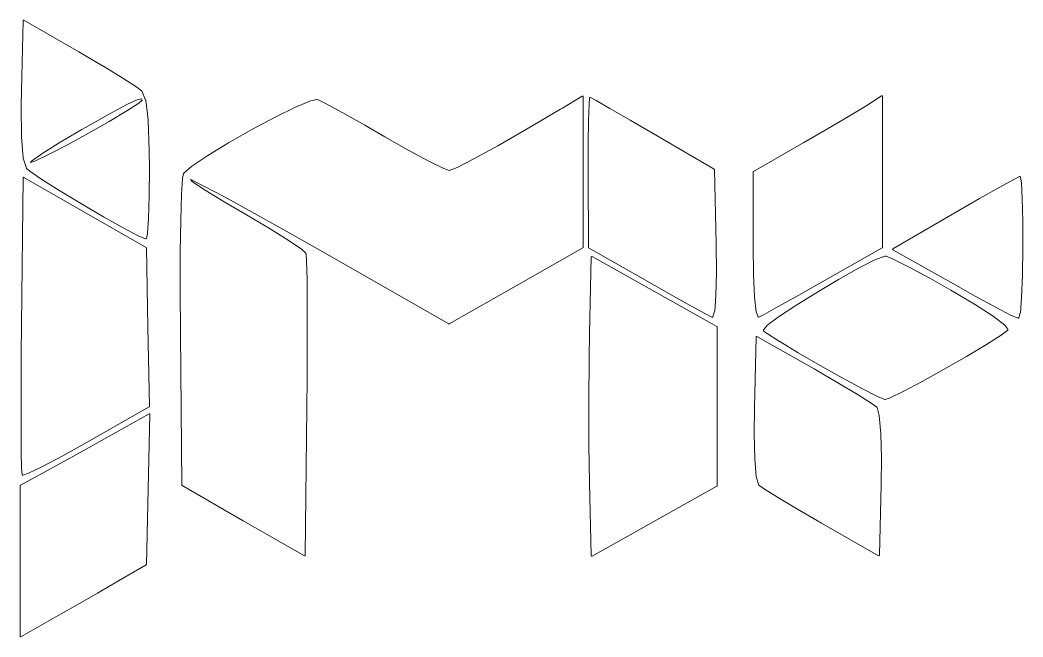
# Model space of a CAD drawing. Header units: millimetres. Extents: x -285 to 1112, y -5 to 442.
# Drawn here: x 289.47 to 328.68, y 99.4 to 123.51 of the extents above; entities that cross this region are included whole.
import ezdxf

# ---------------------------------------------------------------- set-up
doc = ezdxf.new("R2010")
doc.units = ezdxf.units.MM
doc.header["$MEASUREMENT"] = 0
doc.layers.add('Line engraving', color=1, linetype='Continuous', lineweight=0)

msp = doc.modelspace()

# ---------------------------------------------------------------- linework, layer by layer
at = {"layer": 'Line engraving', "linetype": 'Continuous'}
for p, q in [((289.519, 120.764), (289.587, 123.49)), ((289.587, 123.49), (289.591, 123.494)), ((289.591, 123.5), (289.595, 123.503)), ((289.591, 123.497), (289.591, 123.5)), ((289.591, 123.494), (289.591, 123.497)), ((289.591, 123.497), (289.591, 123.497)), ((289.591, 123.497), (289.591, 123.497)), ((289.595, 123.506), (289.6, 123.508)), ((289.595, 123.504), (289.595, 123.506)), ((289.595, 123.503), (289.595, 123.504)), ((289.595, 123.503), (289.595, 123.503)), ((289.6, 123.508), (289.604, 123.509)), ((289.6, 123.508), (289.6, 123.508)), ((289.6, 123.508), (289.6, 123.508)), ((289.604, 123.509), (289.604, 123.511)), ((289.604, 123.511), (289.608, 123.511)), ((289.608, 123.511), (289.608, 123.511)), ((289.608, 123.511), (289.608, 123.511)), ((289.608, 123.511), (289.612, 123.511)), ((289.612, 123.511), (289.612, 123.511)), ((289.612, 123.511), (289.612, 123.511)), ((289.612, 123.511), (289.617, 123.509)), ((289.617, 123.509), (289.621, 123.508)), ((289.621, 123.508), (291.77, 122.269)), ((291.77, 122.269), (291.77, 122.269)), ((291.77, 122.269), (291.77, 122.269)), ((291.77, 122.269), (292.697, 121.723)), ((292.697, 121.723), (292.701, 121.723)), ((292.701, 121.723), (292.701, 121.723)), ((292.701, 121.723), (293.488, 121.241)), ((293.488, 121.241), (293.488, 121.241)), ((293.488, 121.241), (293.488, 121.241)), ((293.488, 121.241), (294.038, 120.887)), ((294.038, 120.887), (294.038, 120.887)), ((294.038, 120.887), (294.038, 120.886)), ((294.038, 120.886), (294.22, 120.751)), ((289.511, 120.141), (289.519, 120.764)), ((289.519, 120.764), (289.519, 120.764)), ((289.519, 120.764), (289.519, 120.764)), ((294.047, 120.399), (293.666, 120.224)), ((294.212, 120.429), (294.047, 120.399)), ((294.242, 120.379), (294.212, 120.429)), ((294.22, 120.751), (294.22, 120.75)), ((294.22, 120.75), (294.225, 120.749)), ((294.225, 120.749), (294.225, 120.747)), ((294.225, 120.747), (294.225, 120.746)), ((294.225, 120.746), (294.225, 120.744)), ((294.225, 120.744), (294.229, 120.742)), ((294.229, 120.742), (294.377, 120.383)), ((300.83, 120.354), (301.088, 120.404)), ((301.088, 120.404), (301.092, 120.404)), ((301.092, 120.404), (301.092, 120.405)), ((301.092, 120.405), (301.092, 120.404)), ((301.092, 120.404), (301.097, 120.404)), ((301.097, 120.404), (301.097, 120.403)), ((301.097, 120.403), (301.101, 120.403)), ((301.101, 120.403), (301.439, 120.235)), ((310.677, 120.068), (311.451, 120.534)), ((311.451, 120.534), (311.451, 120.534)), ((311.451, 120.534), (311.455, 120.534)), ((311.455, 120.535), (311.46, 120.536)), ((311.455, 120.534), (311.455, 120.535)), ((311.46, 120.536), (311.46, 120.536)), ((311.46, 120.536), (311.46, 120.536)), ((311.46, 120.536), (311.464, 120.536)), ((311.464, 120.536), (311.468, 120.536)), ((311.468, 120.536), (311.468, 120.536)), ((311.468, 120.536), (311.468, 120.536)), ((311.468, 120.536), (311.472, 120.535)), ((311.472, 120.535), (311.472, 120.534)), ((311.472, 120.534), (311.472, 120.534)), ((311.472, 120.534), (311.477, 120.534)), ((311.477, 120.534), (311.477, 120.532)), ((311.477, 120.532), (311.481, 120.53)), ((311.481, 120.53), (311.481, 120.529)), ((311.481, 120.529), (311.481, 120.529)), ((311.481, 120.529), (311.481, 120.526)), ((311.481, 120.526), (311.485, 120.523)), ((311.485, 120.516), (311.481, 114.625)), ((311.485, 120.523), (311.485, 120.523)), ((311.485, 120.523), (311.485, 120.523)), ((311.485, 120.523), (311.485, 120.519)), ((311.485, 120.519), (311.485, 120.516)), ((311.485, 120.516), (311.485, 120.516)), ((311.485, 120.516), (311.485, 120.516)), ((311.718, 120.218), (311.739, 120.466)), ((311.739, 120.47), (311.743, 120.473)), ((311.739, 120.466), (311.739, 120.47)), ((311.743, 120.477), (311.747, 120.479)), ((311.743, 120.474), (311.743, 120.477)), ((311.743, 120.473), (311.743, 120.474)), ((311.743, 120.473), (311.743, 120.473)), ((311.747, 120.482), (311.752, 120.484)), ((311.747, 120.48), (311.747, 120.482)), ((311.747, 120.479), (311.747, 120.48)), ((311.747, 120.48), (311.747, 120.48)), ((311.752, 120.484), (311.752, 120.485)), ((311.752, 120.485), (311.756, 120.485)), ((311.756, 120.485), (311.76, 120.486)), ((311.76, 120.486), (311.76, 120.486)), ((311.76, 120.486), (311.76, 120.486)), ((311.76, 120.486), (311.764, 120.486)), ((311.764, 120.486), (311.764, 120.486)), ((311.764, 120.486), (311.768, 120.486)), ((311.768, 120.486), (311.768, 120.486)), ((311.768, 120.486), (311.768, 120.485)), ((311.768, 120.485), (311.773, 120.484)), ((311.773, 120.484), (311.989, 120.367)), ((322.618, 120.201), (323.155, 120.549)), ((323.155, 120.55), (323.16, 120.551)), ((323.155, 120.549), (323.155, 120.55)), ((323.155, 120.549), (323.155, 120.549)), ((323.16, 120.551), (323.164, 120.552)), ((323.164, 120.552), (323.164, 120.552)), ((323.164, 120.552), (323.164, 120.552)), ((323.164, 120.552), (323.168, 120.552)), ((323.168, 120.552), (323.168, 120.552)), ((323.168, 120.552), (323.172, 120.552)), ((323.172, 120.552), (323.172, 120.552)), ((323.172, 120.552), (323.172, 120.551)), ((323.172, 120.551), (323.177, 120.55)), ((323.177, 120.55), (323.177, 120.55)), ((323.177, 120.55), (323.177, 120.55)), ((323.177, 120.55), (323.181, 120.548)), ((323.181, 120.548), (323.181, 120.546)), ((323.181, 120.546), (323.185, 120.546)), ((323.185, 120.546), (323.185, 120.545)), ((323.185, 120.545), (323.185, 120.542)), ((323.185, 120.542), (323.185, 120.54)), ((323.185, 120.54), (323.185, 120.539)), ((323.185, 120.539), (323.189, 120.539)), ((323.189, 120.539), (323.189, 120.535)), ((323.189, 120.535), (323.189, 120.532)), ((323.189, 120.532), (323.189, 120.532)), ((323.189, 120.532), (323.189, 120.532)), ((323.189, 120.532), (323.189, 114.625)), ((289.528, 118.947), (289.511, 120.141)), ((289.511, 120.141), (289.511, 120.141)), ((289.511, 120.141), (289.511, 120.141)), ((293.666, 120.224), (293.014, 119.873)), ((293.649, 119.958), (294.115, 120.261)), ((294.115, 120.261), (294.242, 120.379)), ((294.377, 120.383), (294.377, 120.383)), ((294.377, 120.383), (294.377, 120.381)), ((294.377, 120.381), (294.377, 120.379)), ((294.377, 120.379), (294.377, 120.378)), ((294.377, 120.378), (294.381, 120.378)), ((294.381, 120.378), (294.474, 119.611)), ((299.442, 119.714), (300.238, 120.107)), ((300.238, 120.107), (300.826, 120.353)), ((300.238, 120.107), (300.238, 120.107)), ((300.238, 120.107), (300.238, 120.107)), ((300.826, 120.353), (300.83, 120.354)), ((300.826, 120.353), (300.826, 120.353)), ((301.439, 120.235), (301.439, 120.235)), ((301.439, 120.235), (301.439, 120.235)), ((301.439, 120.235), (302.087, 119.881)), ((309.302, 119.256), (310.601, 120.023)), ((310.601, 120.023), (310.677, 120.068)), ((310.677, 120.068), (310.677, 120.068)), ((311.701, 119.588), (311.718, 120.217)), ((311.718, 120.217), (311.718, 120.218)), ((311.718, 120.217), (311.718, 120.217)), ((311.989, 120.367), (311.989, 120.367)), ((311.989, 120.367), (311.989, 120.366)), ((311.989, 120.366), (312.534, 120.055)), ((312.534, 120.055), (312.534, 120.055)), ((312.534, 120.055), (312.534, 120.055)), ((312.534, 120.055), (313.326, 119.599)), ((321.861, 119.741), (322.453, 120.098)), ((322.453, 120.098), (322.618, 120.201)), ((293.014, 119.873), (292.029, 119.316)), ((292.955, 119.546), (293.649, 119.958)), ((294.474, 119.611), (294.474, 119.61)), ((294.474, 119.61), (294.474, 119.61)), ((294.474, 119.61), (294.521, 118.409)), ((298.537, 119.231), (299.442, 119.714)), ((299.442, 119.714), (299.442, 119.714)), ((299.442, 119.714), (299.442, 119.714)), ((302.087, 119.881), (302.087, 119.881)), ((302.087, 119.881), (302.087, 119.881)), ((302.087, 119.881), (302.95, 119.398)), ((321.04, 119.257), (321.861, 119.741)), ((321.861, 119.741), (321.861, 119.741)), ((291.88, 119.233), (291, 118.718)), ((292.029, 119.316), (291.88, 119.233)), ((292.029, 119.316), (292.029, 119.316)), ((292.143, 119.085), (292.955, 119.546)), ((297.623, 118.714), (298.537, 119.23)), ((298.537, 119.23), (298.537, 119.231)), ((298.537, 119.23), (298.537, 119.23)), ((302.95, 119.398), (302.95, 119.398)), ((302.95, 119.398), (302.95, 119.398)), ((302.95, 119.398), (303.729, 118.95)), ((308.151, 118.597), (309.302, 119.256)), ((311.688, 118.668), (311.701, 119.587)), ((311.701, 119.587), (311.701, 119.588)), ((311.701, 119.588), (311.701, 119.588)), ((313.326, 119.599), (313.326, 119.599)), ((313.326, 119.599), (313.326, 119.599)), ((313.326, 119.599), (314.223, 119.077)), ((320.113, 118.72), (321.04, 119.257)), ((321.04, 119.257), (321.04, 119.257)), ((289.528, 118.946), (289.528, 118.947)), ((289.528, 118.947), (289.528, 118.947)), ((289.595, 118.122), (289.528, 118.946)), ((291.318, 118.634), (292.143, 119.085)), ((303.729, 118.95), (304.676, 118.417)), ((314.223, 119.077), (314.223, 119.077)), ((314.223, 119.077), (314.223, 119.077)), ((314.223, 119.077), (316.609, 117.681)), ((291, 118.718), (290.319, 118.287)), ((290.586, 118.253), (291.318, 118.634)), ((296.806, 118.22), (297.623, 118.713)), ((297.623, 118.713), (297.623, 118.714)), ((297.623, 118.714), (297.623, 118.714)), ((307.215, 118.083), (308.151, 118.597)), ((311.688, 117.551), (311.688, 118.668)), ((311.688, 118.668), (311.688, 118.668)), ((311.688, 118.668), (311.688, 118.668)), ((318.141, 117.587), (320.113, 118.72)), ((320.113, 118.72), (320.113, 118.72)), ((289.595, 118.12), (289.595, 118.122)), ((289.595, 118.118), (289.595, 118.12)), ((289.714, 117.717), (289.595, 118.118)), ((290.319, 118.287), (289.917, 117.995)), ((290.052, 117.999), (290.586, 118.253)), ((294.521, 118.409), (294.521, 118.409)), ((294.521, 118.409), (294.521, 118.408)), ((294.521, 118.408), (294.525, 117.721)), ((296.188, 117.805), (296.806, 118.219)), ((296.806, 118.219), (296.806, 118.22)), ((296.806, 118.22), (296.806, 118.22)), ((304.676, 118.417), (305.476, 117.986)), ((306.555, 117.749), (307.215, 118.083)), ((289.714, 117.715), (289.714, 117.717)), ((289.714, 117.713), (289.714, 117.715)), ((289.718, 117.712), (289.714, 117.713)), ((289.718, 117.711), (289.718, 117.712)), ((289.718, 117.709), (289.718, 117.711)), ((289.722, 117.707), (289.718, 117.709)), ((289.845, 117.6), (289.722, 117.707)), ((289.883, 117.95), (290.052, 117.999)), ((289.917, 117.995), (289.883, 117.95)), ((294.525, 117.72), (294.517, 116.641)), ((294.525, 117.721), (294.525, 117.72)), ((294.525, 117.72), (294.525, 117.72)), ((295.866, 117.525), (296.184, 117.803)), ((296.184, 117.804), (296.188, 117.805)), ((296.184, 117.803), (296.184, 117.804)), ((305.476, 117.986), (306.035, 117.709)), ((306.035, 117.709), (306.246, 117.633)), ((306.246, 117.633), (306.555, 117.749)), ((316.609, 117.681), (316.614, 117.679)), ((316.614, 117.679), (316.614, 117.677)), ((316.614, 117.677), (316.614, 117.677)), ((316.614, 117.677), (316.614, 117.677)), ((316.614, 117.677), (316.618, 117.673)), ((316.618, 117.673), (316.618, 117.671)), ((316.618, 117.671), (316.618, 117.67)), ((316.618, 117.67), (316.618, 117.67)), ((316.618, 117.67), (316.618, 117.667)), ((316.618, 117.667), (316.622, 117.664)), ((316.622, 117.664), (316.685, 114.748)), ((289.523, 111.591), (289.587, 117.346)), ((289.587, 117.346), (289.591, 117.35)), ((289.591, 117.356), (289.595, 117.359)), ((289.591, 117.353), (289.591, 117.356)), ((289.591, 117.35), (289.591, 117.353)), ((289.591, 117.353), (289.591, 117.353)), ((289.591, 117.353), (289.591, 117.353)), ((289.595, 117.362), (289.6, 117.364)), ((289.595, 117.359), (289.595, 117.362)), ((289.595, 117.359), (289.595, 117.359)), ((289.595, 117.359), (289.595, 117.359)), ((289.6, 117.364), (289.604, 117.365)), ((289.6, 117.364), (289.6, 117.364)), ((289.6, 117.364), (289.6, 117.364)), ((289.604, 117.365), (289.604, 117.366)), ((289.604, 117.366), (289.608, 117.366)), ((289.608, 117.366), (289.608, 117.366)), ((289.608, 117.366), (289.608, 117.366)), ((289.608, 117.366), (289.612, 117.366)), ((289.612, 117.366), (289.612, 117.366)), ((289.612, 117.366), (289.612, 117.366)), ((289.612, 117.366), (289.617, 117.365)), ((289.617, 117.365), (289.621, 117.364)), ((289.621, 117.364), (294.398, 114.621)), ((289.849, 117.6), (289.845, 117.6)), ((289.849, 117.599), (289.849, 117.6)), ((290.323, 117.277), (289.849, 117.599)), ((291.03, 116.832), (290.323, 117.277)), ((290.323, 117.277), (290.323, 117.277)), ((290.323, 117.277), (290.323, 117.277)), ((295.782, 116.689), (295.824, 117.314)), ((295.824, 117.317), (295.858, 117.512)), ((295.824, 117.316), (295.824, 117.317)), ((295.824, 117.314), (295.824, 117.316)), ((295.858, 117.512), (295.862, 117.516)), ((295.862, 117.52), (295.866, 117.522)), ((295.862, 117.519), (295.862, 117.52)), ((295.862, 117.516), (295.862, 117.519)), ((295.862, 117.519), (295.862, 117.519)), ((295.866, 117.522), (295.866, 117.525)), ((296.167, 117.263), (296.129, 117.276)), ((296.129, 117.276), (296.213, 117.189)), ((296.658, 117.023), (296.167, 117.263)), ((311.692, 114.625), (311.688, 117.551)), ((311.688, 117.551), (311.688, 117.551)), ((311.688, 117.551), (311.688, 117.551)), ((318.128, 117.569), (318.133, 117.574)), ((318.128, 117.569), (318.128, 117.569)), ((318.128, 114.704), (318.128, 117.569)), ((318.128, 117.569), (318.128, 117.569)), ((318.133, 117.579), (318.137, 117.582)), ((318.133, 117.576), (318.133, 117.579)), ((318.133, 117.574), (318.133, 117.576)), ((318.133, 117.576), (318.133, 117.576)), ((318.133, 117.576), (318.133, 117.576)), ((318.137, 117.584), (318.141, 117.587)), ((318.137, 117.582), (318.137, 117.584)), ((318.137, 117.582), (318.137, 117.582)), ((318.137, 117.582), (318.137, 117.582)), ((318.141, 117.587), (318.141, 117.587)), ((318.141, 117.587), (318.141, 117.587)), ((327.776, 116.982), (328.331, 117.284)), ((328.331, 117.284), (328.551, 117.391)), ((328.331, 117.284), (328.331, 117.284)), ((328.331, 117.284), (328.331, 117.284)), ((328.551, 117.391), (328.551, 117.391)), ((328.551, 117.391), (328.555, 117.391)), ((328.555, 117.392), (328.559, 117.393)), ((328.555, 117.391), (328.555, 117.392)), ((328.559, 117.393), (328.559, 117.392)), ((328.559, 117.392), (328.559, 117.393)), ((328.559, 117.393), (328.563, 117.392)), ((328.563, 117.392), (328.568, 117.392)), ((328.568, 117.392), (328.568, 117.391)), ((328.568, 117.391), (328.568, 117.391)), ((328.568, 117.391), (328.572, 117.39)), ((328.572, 117.39), (328.572, 117.389)), ((328.572, 117.389), (328.572, 117.388)), ((328.572, 117.388), (328.576, 117.388)), ((328.576, 117.388), (328.576, 117.386)), ((328.576, 117.386), (328.576, 117.384)), ((328.576, 117.384), (328.576, 117.383)), ((328.576, 117.383), (328.58, 117.382)), ((328.58, 117.382), (328.58, 117.38)), ((328.58, 117.38), (328.58, 117.377)), ((328.58, 117.377), (328.58, 117.376)), ((328.58, 117.376), (328.58, 117.375)), ((328.58, 117.375), (328.623, 117.152)), ((296.213, 117.189), (296.704, 116.861)), ((297.462, 116.598), (296.658, 117.023)), ((296.704, 116.861), (297.453, 116.403)), ((326.981, 116.532), (327.776, 116.982)), ((327.776, 116.982), (327.776, 116.982)), ((327.776, 116.982), (327.776, 116.982)), ((328.623, 117.152), (328.623, 117.151)), ((328.623, 117.151), (328.623, 117.149)), ((328.623, 117.149), (328.652, 116.543)), ((291.868, 116.328), (291.03, 116.832)), ((291.03, 116.832), (291.03, 116.832)), ((291.03, 116.832), (291.03, 116.832)), ((294.517, 116.64), (294.491, 115.761)), ((294.517, 116.641), (294.517, 116.64)), ((294.517, 116.64), (294.517, 116.64)), ((295.752, 115.706), (295.782, 116.689)), ((295.782, 116.689), (295.782, 116.689)), ((295.782, 116.689), (295.782, 116.689)), ((298.524, 116.018), (297.462, 116.598)), ((326.024, 115.98), (326.981, 116.532)), ((326.981, 116.532), (326.981, 116.532)), ((326.981, 116.532), (326.981, 116.532)), ((328.652, 116.543), (328.652, 116.543)), ((328.652, 116.543), (328.652, 116.543)), ((328.652, 116.543), (328.673, 115.647)), ((291.868, 116.327), (291.868, 116.328)), ((291.868, 116.328), (291.868, 116.328)), ((292.731, 115.825), (291.868, 116.327)), ((297.453, 116.403), (298.253, 115.941)), ((293.505, 115.389), (292.731, 115.825)), ((292.731, 115.825), (292.731, 115.825)), ((292.731, 115.825), (292.731, 115.825)), ((294.491, 115.761), (294.449, 115.177)), ((294.491, 115.761), (294.491, 115.761)), ((294.491, 115.761), (294.491, 115.761)), ((295.735, 114.434), (295.752, 115.706)), ((295.752, 115.706), (295.752, 115.706)), ((295.752, 115.706), (295.752, 115.706)), ((298.253, 115.941), (298.253, 115.941)), ((298.253, 115.941), (298.253, 115.941)), ((298.253, 115.941), (299.188, 115.395)), ((299.785, 115.315), (298.524, 116.018)), ((298.524, 116.018), (298.524, 116.018)), ((323.6, 114.571), (326.024, 115.98)), ((326.024, 115.98), (326.024, 115.98)), ((326.024, 115.98), (326.024, 115.98)), ((294.089, 115.081), (293.505, 115.389)), ((293.505, 115.389), (293.505, 115.389)), ((293.505, 115.389), (293.505, 115.389)), ((299.188, 115.395), (299.188, 115.395)), ((299.188, 115.395), (299.188, 115.395)), ((299.188, 115.395), (299.958, 114.915)), ((301.185, 114.519), (299.785, 115.315)), ((299.785, 115.315), (299.785, 115.315)), ((328.673, 115.647), (328.673, 115.647)), ((328.673, 115.647), (328.673, 115.646)), ((328.673, 115.646), (328.682, 114.625)), ((294.089, 115.08), (294.089, 115.081)), ((294.089, 115.081), (294.089, 115.081)), ((294.377, 114.963), (294.089, 115.08)), ((294.381, 114.963), (294.377, 114.963)), ((294.377, 114.963), (294.377, 114.963)), ((294.377, 114.963), (294.377, 114.963)), ((294.377, 114.963), (294.377, 114.963)), ((294.385, 114.962), (294.381, 114.963)), ((294.39, 114.963), (294.385, 114.963)), ((294.385, 114.963), (294.385, 114.962)), ((294.385, 114.962), (294.385, 114.962)), ((294.385, 114.962), (294.385, 114.962)), ((294.394, 114.965), (294.39, 114.963)), ((294.39, 114.963), (294.39, 114.963)), ((294.39, 114.963), (294.39, 114.963)), ((294.398, 114.966), (294.394, 114.965)), ((294.402, 114.971), (294.398, 114.969)), ((294.398, 114.969), (294.398, 114.966)), ((294.398, 114.966), (294.398, 114.966)), ((294.398, 114.966), (294.398, 114.966)), ((294.407, 114.978), (294.402, 114.975)), ((294.402, 114.975), (294.402, 114.972)), ((294.402, 114.972), (294.402, 114.972)), ((294.402, 114.972), (294.402, 114.971)), ((294.449, 115.174), (294.407, 114.978)), ((294.449, 115.177), (294.449, 115.175)), ((294.449, 115.175), (294.449, 115.174)), ((299.958, 114.915), (299.958, 114.915)), ((299.958, 114.915), (299.958, 114.914)), ((299.958, 114.914), (300.475, 114.558)), ((294.398, 114.621), (294.398, 114.619)), ((294.398, 114.619), (294.402, 114.617)), ((294.402, 114.617), (294.402, 114.617)), ((294.402, 114.617), (294.402, 114.616)), ((294.402, 114.616), (294.402, 114.613)), ((294.402, 114.613), (294.407, 114.61)), ((294.407, 114.61), (294.407, 114.61)), ((294.407, 114.61), (294.407, 114.61)), ((294.407, 114.61), (294.407, 114.607)), ((294.407, 114.607), (294.407, 114.603)), ((294.407, 114.603), (294.47, 111.509)), ((300.475, 114.558), (300.475, 114.557)), ((300.475, 114.557), (300.475, 114.556)), ((300.475, 114.556), (300.644, 114.397)), ((306.229, 111.633), (301.185, 114.519)), ((301.185, 114.519), (301.185, 114.519)), ((311.468, 114.606), (308.861, 113.12)), ((311.472, 114.609), (311.468, 114.606)), ((311.468, 114.606), (311.468, 114.606)), ((311.468, 114.606), (311.468, 114.606)), ((311.477, 114.611), (311.472, 114.609)), ((311.481, 114.621), (311.477, 114.618)), ((311.477, 114.618), (311.477, 114.618)), ((311.477, 114.618), (311.477, 114.617)), ((311.477, 114.617), (311.477, 114.614)), ((311.477, 114.614), (311.477, 114.611)), ((311.477, 114.611), (311.477, 114.611)), ((311.477, 114.611), (311.477, 114.611)), ((311.481, 114.625), (311.481, 114.625)), ((311.481, 114.625), (311.481, 114.625)), ((311.481, 114.625), (311.481, 114.621)), ((311.692, 114.621), (311.692, 114.625)), ((311.692, 114.625), (311.692, 114.625)), ((311.692, 114.625), (311.692, 114.625)), ((311.692, 114.618), (311.692, 114.621)), ((311.692, 114.617), (311.692, 114.618)), ((311.692, 114.618), (311.692, 114.618)), ((311.697, 114.614), (311.692, 114.617)), ((311.697, 114.611), (311.697, 114.614)), ((311.701, 114.609), (311.697, 114.611)), ((311.697, 114.611), (311.697, 114.611)), ((311.697, 114.611), (311.697, 114.611)), ((311.701, 114.606), (311.701, 114.609)), ((314.011, 113.293), (311.701, 114.606)), ((311.701, 114.606), (311.701, 114.606)), ((311.701, 114.606), (311.701, 114.606)), ((316.685, 114.748), (316.685, 114.748)), ((316.685, 114.748), (316.685, 114.748)), ((316.685, 114.748), (316.698, 113.641)), ((318.128, 114.66), (318.128, 114.704)), ((318.145, 113.569), (318.128, 114.66)), ((318.128, 114.66), (318.128, 114.66)), ((318.128, 114.66), (318.128, 114.66)), ((323.177, 114.606), (320.862, 113.293)), ((323.181, 114.609), (323.177, 114.607)), ((323.177, 114.607), (323.177, 114.606)), ((323.177, 114.606), (323.177, 114.606)), ((323.185, 114.611), (323.181, 114.609)), ((323.189, 114.621), (323.185, 114.618)), ((323.185, 114.618), (323.185, 114.618)), ((323.185, 114.618), (323.185, 114.617)), ((323.185, 114.617), (323.185, 114.615)), ((323.185, 114.615), (323.185, 114.611)), ((323.185, 114.611), (323.185, 114.611)), ((323.185, 114.611), (323.185, 114.611)), ((323.189, 114.625), (323.189, 114.625)), ((323.189, 114.625), (323.189, 114.624)), ((323.189, 114.624), (323.189, 114.621)), ((323.587, 114.556), (323.591, 114.56)), ((323.587, 114.553), (323.587, 114.556)), ((323.587, 114.55), (323.587, 114.553)), ((323.587, 114.553), (323.587, 114.553)), ((323.587, 114.553), (323.587, 114.553)), ((323.591, 114.545), (323.587, 114.55)), ((323.591, 114.566), (323.596, 114.569)), ((323.591, 114.563), (323.591, 114.566)), ((323.591, 114.566), (323.591, 114.566)), ((323.591, 114.566), (323.591, 114.566)), ((323.591, 114.56), (323.591, 114.563)), ((323.591, 114.56), (323.591, 114.56)), ((323.591, 114.56), (323.591, 114.56)), ((323.591, 114.543), (323.591, 114.545)), ((323.591, 114.545), (323.591, 114.545)), ((323.591, 114.545), (323.591, 114.545)), ((323.591, 114.539), (323.591, 114.543)), ((323.596, 114.537), (323.591, 114.539)), ((323.591, 114.539), (323.591, 114.539)), ((323.591, 114.539), (323.591, 114.539)), ((323.596, 114.569), (323.6, 114.571)), ((323.6, 114.534), (323.596, 114.537)), ((323.6, 114.571), (323.6, 114.571)), ((323.6, 114.571), (323.6, 114.571)), ((325.961, 113.197), (323.6, 114.534)), ((323.6, 114.534), (323.6, 114.534)), ((323.6, 114.534), (323.6, 114.534)), ((328.682, 114.624), (328.669, 113.543)), ((328.682, 114.625), (328.682, 114.625)), ((328.682, 114.625), (328.682, 114.624)), ((295.731, 112.94), (295.735, 114.434)), ((295.735, 114.434), (295.735, 114.434)), ((295.735, 114.434), (295.735, 114.434)), ((300.644, 114.397), (300.644, 114.396)), ((300.644, 114.396), (300.644, 114.396)), ((300.644, 114.396), (300.648, 114.393)), ((300.648, 114.393), (300.648, 114.391)), ((300.648, 114.391), (300.648, 114.39)), ((300.648, 114.39), (300.648, 114.39)), ((300.648, 114.39), (300.648, 114.387)), ((300.648, 114.387), (300.652, 114.384)), ((300.652, 114.384), (300.652, 114.384)), ((300.652, 114.384), (300.652, 114.383)), ((300.652, 114.383), (300.673, 114.085)), ((311.735, 111.258), (311.802, 114.247)), ((311.802, 114.257), (311.807, 114.26)), ((311.802, 114.255), (311.802, 114.257)), ((311.802, 114.254), (311.802, 114.255)), ((311.802, 114.25), (311.802, 114.254)), ((311.802, 114.254), (311.802, 114.254)), ((311.802, 114.247), (311.802, 114.25)), ((311.807, 114.261), (311.811, 114.263)), ((311.807, 114.26), (311.807, 114.261)), ((311.807, 114.261), (311.807, 114.261)), ((311.811, 114.265), (311.815, 114.266)), ((311.811, 114.263), (311.811, 114.265)), ((311.811, 114.265), (311.811, 114.265)), ((311.811, 114.265), (311.811, 114.265)), ((311.815, 114.266), (311.819, 114.268)), ((311.819, 114.268), (311.819, 114.268)), ((311.819, 114.268), (311.819, 114.268)), ((311.819, 114.268), (311.823, 114.268)), ((311.823, 114.268), (311.823, 114.268)), ((311.823, 114.268), (311.828, 114.268)), ((311.828, 114.268), (311.828, 114.268)), ((311.828, 114.268), (311.828, 114.266)), ((311.828, 114.266), (311.832, 114.265)), ((311.832, 114.265), (314.278, 112.902)), ((322.258, 113.811), (322.893, 114.134)), ((322.893, 114.134), (322.897, 114.134)), ((322.897, 114.134), (323.282, 114.281)), ((322.897, 114.134), (322.897, 114.134)), ((323.282, 114.281), (323.287, 114.282)), ((323.282, 114.281), (323.282, 114.281)), ((323.287, 114.282), (323.32, 114.286)), ((323.32, 114.286), (323.32, 114.285)), ((323.32, 114.285), (323.325, 114.286)), ((323.325, 114.286), (323.325, 114.285)), ((323.325, 114.285), (323.329, 114.285)), ((323.329, 114.285), (323.329, 114.284)), ((323.329, 114.284), (323.329, 114.284)), ((323.329, 114.284), (323.608, 114.171)), ((323.608, 114.171), (323.608, 114.17)), ((323.608, 114.17), (323.608, 114.17)), ((323.608, 114.17), (324.209, 113.866)), ((300.673, 114.085), (300.673, 114.085)), ((300.673, 114.085), (300.673, 114.084)), ((300.673, 114.084), (300.69, 113.377)), ((321.467, 113.369), (322.258, 113.81)), ((322.258, 113.81), (322.258, 113.811)), ((322.258, 113.81), (322.258, 113.81)), ((324.209, 113.866), (324.209, 113.866)), ((324.209, 113.866), (324.209, 113.866)), ((324.209, 113.866), (325.038, 113.418)), ((300.69, 113.377), (300.69, 113.377)), ((300.69, 113.377), (300.69, 113.377)), ((300.69, 113.377), (300.699, 112.33)), ((316.698, 113.641), (316.677, 112.741)), ((316.698, 113.641), (316.698, 113.641)), ((316.698, 113.641), (316.698, 113.641)), ((318.188, 112.689), (318.145, 113.569)), ((318.145, 113.569), (318.145, 113.569)), ((318.145, 113.569), (318.145, 113.569)), ((320.617, 112.866), (321.467, 113.369)), ((321.467, 113.369), (321.467, 113.369)), ((321.467, 113.369), (321.467, 113.369)), ((325.038, 113.418), (325.038, 113.418)), ((325.038, 113.418), (325.038, 113.418)), ((325.038, 113.418), (325.868, 112.952)), ((328.669, 113.542), (328.631, 112.661)), ((328.669, 113.543), (328.669, 113.543)), ((328.669, 113.543), (328.669, 113.542)), ((295.74, 111.292), (295.731, 112.94)), ((295.731, 112.94), (295.731, 112.94)), ((295.731, 112.94), (295.731, 112.94)), ((308.861, 113.12), (306.251, 111.633)), ((314.815, 112.837), (314.011, 113.293)), ((314.011, 113.293), (314.011, 113.293)), ((314.011, 113.293), (314.011, 113.293)), ((320.862, 113.293), (319.914, 112.757)), ((320.862, 113.293), (320.862, 113.293)), ((320.862, 113.293), (320.862, 113.293)), ((325.868, 112.952), (325.868, 112.952)), ((325.868, 112.952), (325.868, 112.952)), ((325.868, 112.952), (326.786, 112.407)), ((326.82, 112.717), (325.961, 113.197)), ((325.961, 113.197), (325.961, 113.197)), ((325.961, 113.197), (325.961, 113.197)), ((314.278, 112.902), (316.719, 111.538)), ((315.64, 112.373), (314.815, 112.837)), ((314.815, 112.837), (314.815, 112.837)), ((314.815, 112.837), (314.815, 112.837)), ((316.677, 112.74), (316.63, 112.135)), ((316.677, 112.741), (316.677, 112.741)), ((316.677, 112.741), (316.677, 112.74)), ((318.188, 112.688), (318.188, 112.689)), ((318.188, 112.687), (318.188, 112.688)), ((318.247, 112.107), (318.188, 112.687)), ((319.914, 112.757), (319.114, 112.312)), ((319.804, 112.361), (320.617, 112.866)), ((319.914, 112.757), (319.914, 112.757)), ((319.914, 112.757), (319.914, 112.757)), ((320.617, 112.866), (320.617, 112.866)), ((320.617, 112.866), (320.617, 112.866)), ((327.641, 112.272), (326.82, 112.717)), ((326.82, 112.717), (326.82, 112.717)), ((326.82, 112.717), (326.82, 112.717)), ((328.631, 112.661), (328.58, 112.074)), ((328.631, 112.661), (328.631, 112.661)), ((328.631, 112.661), (328.631, 112.661)), ((300.699, 112.33), (300.699, 112.33)), ((300.699, 112.33), (300.699, 112.33)), ((300.699, 112.33), (300.699, 111.011)), ((316.241, 112.042), (315.64, 112.373)), ((315.64, 112.373), (315.64, 112.373)), ((315.64, 112.373), (315.64, 112.373)), ((319.114, 112.312), (318.564, 112.008)), ((319.114, 112.312), (319.114, 112.312)), ((319.114, 112.312), (319.114, 112.312)), ((319.123, 111.91), (319.804, 112.36)), ((319.804, 112.36), (319.804, 112.361)), ((319.804, 112.36), (319.804, 112.36)), ((326.786, 112.407), (326.786, 112.407)), ((326.786, 112.407), (326.786, 112.407)), ((326.786, 112.407), (327.514, 111.934)), ((328.225, 111.97), (327.641, 112.272)), ((327.641, 112.272), (327.641, 112.272)), ((327.641, 112.272), (327.641, 112.272)), ((316.52, 111.897), (316.241, 112.042)), ((316.241, 112.042), (316.241, 112.042)), ((316.241, 112.042), (316.241, 112.042)), ((316.525, 111.896), (316.52, 111.897)), ((316.529, 111.895), (316.525, 111.896)), ((316.533, 111.893), (316.529, 111.895)), ((316.533, 111.893), (316.533, 111.893)), ((316.537, 111.893), (316.533, 111.893)), ((316.533, 111.893), (316.533, 111.893)), ((316.542, 111.893), (316.537, 111.893)), ((316.546, 111.895), (316.542, 111.893)), ((316.542, 111.893), (316.542, 111.893)), ((316.542, 111.893), (316.542, 111.893)), ((316.55, 111.896), (316.546, 111.896)), ((316.546, 111.896), (316.546, 111.895)), ((316.554, 111.9), (316.55, 111.899)), ((316.55, 111.899), (316.55, 111.896)), ((316.55, 111.896), (316.55, 111.896)), ((316.559, 111.907), (316.554, 111.904)), ((316.554, 111.904), (316.554, 111.901)), ((316.554, 111.901), (316.554, 111.901)), ((316.554, 111.901), (316.554, 111.9)), ((316.626, 112.13), (316.559, 111.908)), ((316.559, 111.908), (316.559, 111.907)), ((316.559, 111.907), (316.559, 111.907)), ((316.63, 112.133), (316.626, 112.13)), ((316.63, 112.135), (316.63, 112.133)), ((318.251, 112.105), (318.247, 112.107)), ((318.251, 112.102), (318.251, 112.105)), ((318.323, 111.91), (318.251, 112.102)), ((318.327, 111.908), (318.323, 111.91)), ((318.327, 111.905), (318.327, 111.908)), ((318.327, 111.904), (318.327, 111.905)), ((318.332, 111.902), (318.327, 111.904)), ((318.327, 111.904), (318.327, 111.904)), ((318.332, 111.9), (318.332, 111.902)), ((318.332, 111.899), (318.332, 111.9)), ((318.332, 111.9), (318.332, 111.9)), ((318.336, 111.899), (318.332, 111.899)), ((318.34, 111.897), (318.336, 111.899)), ((318.344, 111.897), (318.34, 111.897)), ((318.34, 111.897), (318.34, 111.897)), ((318.34, 111.897), (318.34, 111.897)), ((318.348, 111.897), (318.344, 111.897)), ((318.353, 111.898), (318.348, 111.897)), ((318.348, 111.897), (318.348, 111.897)), ((318.348, 111.897), (318.348, 111.897)), ((318.564, 112.007), (318.353, 111.899)), ((318.353, 111.899), (318.353, 111.898)), ((318.564, 112.008), (318.564, 112.008)), ((318.564, 112.008), (318.564, 112.007)), ((318.67, 111.571), (319.123, 111.909)), ((319.123, 111.909), (319.123, 111.91)), ((319.123, 111.909), (319.123, 111.909)), ((327.514, 111.934), (327.514, 111.934)), ((327.514, 111.934), (327.514, 111.934)), ((327.514, 111.934), (327.971, 111.588)), ((328.229, 111.97), (328.225, 111.97)), ((328.225, 111.97), (328.225, 111.97)), ((328.487, 111.859), (328.229, 111.97)), ((328.491, 111.858), (328.487, 111.859)), ((328.496, 111.857), (328.491, 111.858)), ((328.496, 111.857), (328.496, 111.857)), ((328.5, 111.857), (328.496, 111.857)), ((328.496, 111.857), (328.496, 111.857)), ((328.504, 111.858), (328.5, 111.857)), ((328.5, 111.857), (328.5, 111.857)), ((328.508, 111.86), (328.504, 111.859)), ((328.504, 111.859), (328.504, 111.858)), ((328.504, 111.858), (328.504, 111.858)), ((328.513, 111.863), (328.508, 111.861)), ((328.508, 111.861), (328.508, 111.861)), ((328.508, 111.861), (328.508, 111.86)), ((328.517, 111.869), (328.513, 111.866)), ((328.513, 111.866), (328.513, 111.866)), ((328.513, 111.866), (328.513, 111.866)), ((328.513, 111.866), (328.513, 111.863)), ((328.576, 112.07), (328.517, 111.872)), ((328.517, 111.872), (328.517, 111.869)), ((328.58, 112.072), (328.576, 112.07)), ((328.58, 112.074), (328.58, 112.072)), ((289.515, 110.461), (289.523, 111.591)), ((289.523, 111.591), (289.523, 111.591)), ((289.523, 111.591), (289.523, 111.591)), ((294.47, 111.509), (294.534, 108.415)), ((306.234, 111.632), (306.229, 111.633)), ((306.238, 111.631), (306.234, 111.632)), ((306.242, 111.631), (306.238, 111.631)), ((306.238, 111.631), (306.238, 111.631)), ((306.238, 111.631), (306.238, 111.631)), ((306.246, 111.631), (306.242, 111.631)), ((306.251, 111.632), (306.246, 111.631)), ((306.246, 111.631), (306.246, 111.631)), ((306.246, 111.631), (306.246, 111.631)), ((306.251, 111.633), (306.251, 111.632)), ((316.719, 111.538), (316.719, 111.538)), ((316.719, 111.538), (316.719, 111.538)), ((316.719, 111.538), (316.724, 111.536)), ((316.724, 111.536), (316.724, 111.534)), ((316.724, 111.534), (316.724, 111.533)), ((316.724, 111.533), (316.728, 111.533)), ((316.728, 111.533), (316.728, 111.53)), ((316.728, 111.53), (316.728, 111.527)), ((316.728, 111.527), (316.728, 111.527)), ((316.728, 111.527), (316.728, 111.527)), ((316.728, 111.527), (316.732, 111.524)), ((316.732, 111.524), (316.732, 111.52)), ((316.732, 111.52), (316.732, 111.52)), ((316.732, 111.52), (316.732, 111.52)), ((316.732, 111.52), (316.732, 105.31)), ((318.535, 111.396), (318.539, 111.397)), ((318.535, 111.394), (318.535, 111.396)), ((318.535, 111.392), (318.535, 111.394)), ((318.535, 111.391), (318.535, 111.392)), ((318.535, 111.389), (318.535, 111.391)), ((318.535, 111.387), (318.535, 111.389)), ((318.535, 111.385), (318.535, 111.387)), ((318.535, 111.383), (318.535, 111.385)), ((318.535, 111.381), (318.535, 111.383)), ((318.535, 111.38), (318.535, 111.381)), ((318.535, 111.378), (318.535, 111.38)), ((318.535, 111.376), (318.535, 111.378)), ((318.539, 111.375), (318.535, 111.376)), ((318.539, 111.399), (318.666, 111.567)), ((318.539, 111.397), (318.539, 111.399)), ((318.539, 111.373), (318.539, 111.375)), ((318.539, 111.372), (318.539, 111.373)), ((318.539, 111.37), (318.539, 111.372)), ((318.543, 111.369), (318.539, 111.37)), ((318.674, 111.265), (318.543, 111.369)), ((318.666, 111.567), (318.67, 111.568)), ((318.67, 111.568), (318.67, 111.571)), ((328.085, 111.396), (327.827, 111.192)), ((327.971, 111.588), (327.971, 111.585)), ((327.971, 111.585), (327.975, 111.583)), ((327.975, 111.583), (328.089, 111.425)), ((328.089, 111.4), (328.085, 111.397)), ((328.085, 111.397), (328.085, 111.397)), ((328.085, 111.397), (328.085, 111.396)), ((328.089, 111.425), (328.089, 111.423)), ((328.089, 111.423), (328.089, 111.422)), ((328.089, 111.422), (328.089, 111.42)), ((328.089, 111.42), (328.089, 111.418)), ((328.089, 111.418), (328.094, 111.417)), ((328.094, 111.408), (328.089, 111.406)), ((328.089, 111.406), (328.089, 111.404)), ((328.089, 111.404), (328.089, 111.403)), ((328.089, 111.403), (328.089, 111.401)), ((328.089, 111.401), (328.089, 111.4)), ((328.094, 111.417), (328.094, 111.415)), ((328.094, 111.415), (328.094, 111.413)), ((328.094, 111.413), (328.094, 111.411)), ((328.094, 111.411), (328.094, 111.409)), ((328.094, 111.409), (328.094, 111.408)), ((295.799, 105.332), (295.74, 111.292)), ((295.74, 111.292), (295.74, 111.292)), ((295.74, 111.292), (295.74, 111.292)), ((300.699, 111.011), (300.69, 109.49)), ((300.699, 111.011), (300.699, 111.011)), ((300.699, 111.011), (300.699, 111.011)), ((311.718, 110.295), (311.735, 111.257)), ((311.735, 111.257), (311.735, 111.258)), ((311.735, 111.257), (311.735, 111.257)), ((318.183, 108.359), (318.251, 111.13)), ((318.251, 111.14), (318.255, 111.143)), ((318.251, 111.137), (318.251, 111.14)), ((318.251, 111.136), (318.251, 111.137)), ((318.251, 111.133), (318.251, 111.136)), ((318.251, 111.136), (318.251, 111.136)), ((318.251, 111.13), (318.251, 111.133)), ((318.255, 111.143), (318.26, 111.145)), ((318.255, 111.143), (318.255, 111.143)), ((318.255, 111.143), (318.255, 111.143)), ((318.26, 111.148), (318.264, 111.149)), ((318.26, 111.147), (318.26, 111.148)), ((318.26, 111.145), (318.26, 111.147)), ((318.26, 111.147), (318.26, 111.147)), ((318.264, 111.149), (318.268, 111.15)), ((318.268, 111.15), (318.268, 111.15)), ((318.268, 111.15), (318.268, 111.15)), ((318.268, 111.15), (318.272, 111.15)), ((318.272, 111.15), (318.277, 111.15)), ((318.277, 111.15), (318.277, 111.15)), ((318.277, 111.15), (318.277, 111.15)), ((318.277, 111.15), (318.277, 111.149)), ((318.277, 111.149), (318.281, 111.147)), ((318.281, 111.147), (320.515, 109.876)), ((318.679, 111.265), (318.674, 111.265)), ((318.679, 111.264), (318.679, 111.265)), ((319.169, 110.946), (318.679, 111.264)), ((327.827, 111.191), (327.256, 110.826)), ((327.827, 111.192), (327.827, 111.191)), ((327.827, 111.191), (327.827, 111.191)), ((319.174, 110.946), (319.169, 110.946)), ((319.169, 110.946), (319.169, 110.946)), ((319.897, 110.509), (319.174, 110.946)), ((327.256, 110.826), (326.477, 110.363)), ((327.256, 110.826), (327.256, 110.826)), ((327.256, 110.826), (327.256, 110.826)), ((289.507, 108.962), (289.515, 110.461)), ((289.515, 110.461), (289.515, 110.461)), ((289.515, 110.461), (289.515, 110.461)), ((311.705, 108.614), (311.718, 110.295)), ((311.718, 110.295), (311.718, 110.295)), ((311.718, 110.295), (311.718, 110.295)), ((320.752, 110.015), (319.897, 110.509)), ((319.897, 110.509), (319.897, 110.509)), ((319.897, 110.509), (319.897, 110.509)), ((326.477, 110.363), (325.606, 109.861)), ((326.477, 110.363), (326.477, 110.363)), ((326.477, 110.363), (326.477, 110.363)), ((320.515, 109.876), (320.515, 109.875)), ((320.515, 109.875), (320.515, 109.875)), ((320.515, 109.875), (321.45, 109.333)), ((321.619, 109.525), (320.752, 110.015)), ((320.752, 110.015), (320.752, 110.015)), ((320.752, 110.015), (320.752, 110.015)), ((325.606, 109.861), (324.738, 109.383)), ((325.606, 109.861), (325.606, 109.861)), ((325.606, 109.861), (325.606, 109.861)), ((300.69, 109.49), (300.682, 108.364)), ((300.69, 109.49), (300.69, 109.49)), ((300.69, 109.49), (300.69, 109.49)), ((322.402, 109.1), (321.619, 109.525)), ((321.619, 109.525), (321.619, 109.525)), ((321.619, 109.525), (321.619, 109.525)), ((321.45, 109.333), (321.45, 109.333)), ((321.45, 109.333), (321.45, 109.333)), ((321.45, 109.333), (322.237, 108.86)), ((322.406, 109.099), (322.402, 109.1)), ((322.402, 109.1), (322.402, 109.1)), ((322.99, 108.799), (322.406, 109.099)), ((324.738, 109.383), (323.993, 108.989)), ((324.738, 109.383), (324.738, 109.383)), ((324.738, 109.383), (324.738, 109.383)), ((289.507, 107.675), (289.507, 108.962)), ((289.507, 108.962), (289.507, 108.962)), ((289.507, 108.962), (289.507, 108.962)), ((322.237, 108.86), (322.237, 108.86)), ((322.237, 108.86), (322.241, 108.86)), ((322.241, 108.86), (322.783, 108.517)), ((322.995, 108.799), (322.99, 108.799)), ((322.995, 108.798), (322.995, 108.799)), ((323.278, 108.683), (322.995, 108.798)), ((323.282, 108.682), (323.278, 108.683)), ((323.287, 108.681), (323.282, 108.682)), ((323.291, 108.682), (323.287, 108.681)), ((323.287, 108.681), (323.287, 108.681)), ((323.287, 108.681), (323.287, 108.681)), ((323.295, 108.682), (323.291, 108.682)), ((323.469, 108.738), (323.295, 108.682)), ((323.993, 108.989), (323.469, 108.739)), ((323.469, 108.739), (323.469, 108.739)), ((323.469, 108.739), (323.469, 108.738)), ((323.993, 108.989), (323.993, 108.989)), ((323.993, 108.989), (323.993, 108.989)), ((294.521, 108.397), (292.096, 107.018)), ((294.525, 108.399), (294.521, 108.397)), ((294.521, 108.397), (294.521, 108.397)), ((294.521, 108.397), (294.521, 108.397)), ((294.529, 108.401), (294.525, 108.399)), ((294.534, 108.408), (294.529, 108.408)), ((294.529, 108.408), (294.529, 108.408)), ((294.529, 108.408), (294.529, 108.405)), ((294.529, 108.405), (294.529, 108.402)), ((294.529, 108.402), (294.529, 108.401)), ((294.529, 108.401), (294.529, 108.401)), ((294.534, 108.415), (294.534, 108.415)), ((294.534, 108.415), (294.534, 108.415)), ((294.534, 108.415), (294.534, 108.411)), ((294.534, 108.411), (294.534, 108.408)), ((300.682, 108.364), (300.618, 102.589)), ((300.682, 108.364), (300.682, 108.364)), ((300.682, 108.364), (300.682, 108.364)), ((311.705, 108.613), (311.705, 108.614)), ((311.713, 106.906), (311.705, 108.613)), ((311.705, 108.613), (311.705, 108.613)), ((318.175, 107.326), (318.183, 108.359)), ((318.183, 108.359), (318.183, 108.359)), ((318.183, 108.359), (318.183, 108.359)), ((322.783, 108.517), (322.783, 108.516)), ((322.783, 108.516), (322.783, 108.516)), ((322.783, 108.516), (322.969, 108.378)), ((322.969, 108.378), (322.974, 108.375)), ((322.974, 108.375), (322.978, 108.373)), ((322.978, 108.373), (322.978, 108.373)), ((322.978, 108.373), (322.978, 108.372)), ((322.978, 108.372), (322.978, 108.369)), ((322.978, 108.369), (322.978, 108.366)), ((322.978, 108.366), (323.062, 108.05)), ((292.892, 107.215), (294.512, 108.124)), ((294.542, 108.106), (294.474, 105.171)), ((294.512, 108.126), (294.517, 108.127)), ((294.512, 108.125), (294.512, 108.126)), ((294.512, 108.124), (294.512, 108.125)), ((294.512, 108.124), (294.512, 108.124)), ((294.517, 108.127), (294.517, 108.127)), ((294.517, 108.127), (294.517, 108.127)), ((294.517, 108.127), (294.521, 108.127)), ((294.521, 108.127), (294.525, 108.127)), ((294.525, 108.127), (294.525, 108.127)), ((294.525, 108.127), (294.525, 108.127)), ((294.525, 108.127), (294.529, 108.126)), ((294.529, 108.126), (294.534, 108.124)), ((294.534, 108.124), (294.534, 108.124)), ((294.534, 108.124), (294.534, 108.124)), ((294.534, 108.124), (294.534, 108.122)), ((294.534, 108.122), (294.538, 108.119)), ((294.538, 108.119), (294.538, 108.119)), ((294.538, 108.119), (294.538, 108.119)), ((294.538, 108.119), (294.538, 108.116)), ((294.538, 108.116), (294.542, 108.113)), ((294.542, 108.113), (294.542, 108.113)), ((294.542, 108.113), (294.542, 108.113)), ((294.542, 108.113), (294.542, 108.109)), ((294.542, 108.109), (294.542, 108.106)), ((294.542, 108.106), (294.542, 108.106)), ((294.542, 108.106), (294.542, 108.106)), ((323.062, 108.05), (323.062, 108.049)), ((323.062, 108.049), (323.062, 108.047)), ((323.062, 108.047), (323.122, 107.358)), ((289.511, 106.665), (289.507, 107.675)), ((289.507, 107.675), (289.507, 107.675)), ((289.507, 107.675), (289.507, 107.675)), ((291.931, 106.677), (292.858, 107.197)), ((292.858, 107.197), (292.892, 107.215)), ((292.858, 107.197), (292.858, 107.197)), ((318.2, 106.368), (318.175, 107.326)), ((318.175, 107.326), (318.175, 107.326)), ((318.175, 107.326), (318.175, 107.326)), ((323.122, 107.358), (323.122, 107.357)), ((323.122, 107.357), (323.122, 107.357)), ((323.122, 107.357), (323.147, 106.399)), ((289.528, 106), (289.511, 106.665)), ((289.511, 106.665), (289.511, 106.665)), ((289.511, 106.665), (289.511, 106.665)), ((291.038, 106.182), (291.931, 106.677)), ((292.096, 107.018), (291.14, 106.486)), ((292.096, 107.018), (292.096, 107.018)), ((292.096, 107.018), (292.096, 107.018)), ((311.735, 105.425), (311.713, 106.906)), ((311.713, 106.906), (311.713, 106.906)), ((311.713, 106.906), (311.713, 106.906)), ((291.14, 106.486), (290.344, 106.065)), ((291.14, 106.486), (291.14, 106.486)), ((291.14, 106.486), (291.14, 106.486)), ((318.2, 106.367), (318.2, 106.368)), ((318.255, 105.678), (318.2, 106.367)), ((318.2, 106.367), (318.2, 106.367)), ((323.147, 106.398), (323.139, 105.365)), ((323.147, 106.399), (323.147, 106.399)), ((323.147, 106.399), (323.147, 106.398)), ((289.528, 105.999), (289.528, 106)), ((289.528, 106), (289.528, 106)), ((289.549, 105.745), (289.528, 105.999)), ((290.344, 106.065), (289.794, 105.798)), ((290.344, 106.065), (290.344, 106.065)), ((290.344, 106.065), (290.344, 106.065)), ((290.378, 105.817), (291.038, 106.182)), ((289.485, 105.328), (290.378, 105.817)), ((289.549, 105.744), (289.549, 105.745)), ((289.549, 105.745), (289.549, 105.745)), ((289.549, 105.741), (289.549, 105.744)), ((289.553, 105.738), (289.549, 105.741)), ((289.553, 105.737), (289.553, 105.738)), ((289.553, 105.738), (289.553, 105.738)), ((289.553, 105.735), (289.553, 105.737)), ((289.557, 105.732), (289.553, 105.735)), ((289.557, 105.73), (289.557, 105.732)), ((289.557, 105.732), (289.557, 105.732)), ((289.557, 105.732), (289.557, 105.732)), ((289.562, 105.728), (289.557, 105.73)), ((289.566, 105.727), (289.562, 105.728)), ((289.562, 105.728), (289.562, 105.728)), ((289.562, 105.728), (289.562, 105.728)), ((289.57, 105.726), (289.566, 105.727)), ((289.57, 105.726), (289.57, 105.726)), ((289.574, 105.726), (289.57, 105.726)), ((289.57, 105.726), (289.57, 105.726)), ((289.578, 105.727), (289.574, 105.727)), ((289.574, 105.727), (289.574, 105.727)), ((289.574, 105.727), (289.574, 105.726)), ((289.794, 105.797), (289.578, 105.727)), ((289.794, 105.798), (289.794, 105.798)), ((289.794, 105.798), (289.794, 105.797)), ((290.378, 105.817), (290.378, 105.817)), ((318.255, 105.676), (318.255, 105.678)), ((318.255, 105.674), (318.255, 105.676)), ((318.34, 105.358), (318.255, 105.674)), ((289.473, 105.318), (289.477, 105.32)), ((289.473, 105.317), (289.473, 105.318)), ((289.473, 105.314), (289.473, 105.317)), ((289.473, 105.317), (289.473, 105.317)), ((289.473, 105.31), (289.473, 105.314)), ((289.473, 102.367), (289.473, 105.31)), ((289.473, 105.31), (289.473, 105.31)), ((289.473, 105.31), (289.473, 105.31)), ((289.477, 105.324), (289.481, 105.326)), ((289.477, 105.32), (289.477, 105.324)), ((289.477, 105.324), (289.477, 105.324)), ((289.477, 105.324), (289.477, 105.324)), ((289.481, 105.326), (289.485, 105.328)), ((289.485, 105.328), (289.485, 105.328)), ((289.485, 105.328), (289.485, 105.328)), ((294.474, 105.171), (294.407, 102.237)), ((294.474, 105.171), (294.474, 105.171)), ((295.799, 105.328), (295.799, 105.332)), ((295.799, 105.325), (295.799, 105.328)), ((295.803, 105.322), (295.799, 105.325)), ((295.799, 105.325), (295.799, 105.325)), ((295.799, 105.325), (295.799, 105.325)), ((295.803, 105.319), (295.803, 105.322)), ((295.807, 105.316), (295.803, 105.319)), ((295.803, 105.319), (295.803, 105.319)), ((295.803, 105.319), (295.803, 105.319)), ((295.807, 105.314), (295.807, 105.316)), ((298.198, 103.942), (295.807, 105.314)), ((311.802, 102.582), (311.735, 105.425)), ((311.735, 105.425), (311.735, 105.425)), ((311.735, 105.425), (311.735, 105.425)), ((316.719, 105.291), (311.832, 102.564)), ((316.724, 105.294), (316.719, 105.291)), ((316.719, 105.291), (316.719, 105.291)), ((316.719, 105.291), (316.719, 105.291)), ((316.728, 105.296), (316.724, 105.296)), ((316.724, 105.296), (316.724, 105.296)), ((316.724, 105.296), (316.724, 105.294)), ((316.732, 105.306), (316.728, 105.302)), ((316.728, 105.302), (316.728, 105.302)), ((316.728, 105.302), (316.728, 105.302)), ((316.728, 105.302), (316.728, 105.299)), ((316.728, 105.299), (316.728, 105.296)), ((316.732, 105.31), (316.732, 105.31)), ((316.732, 105.31), (316.732, 105.31)), ((316.732, 105.31), (316.732, 105.306)), ((318.34, 105.355), (318.34, 105.358)), ((318.344, 105.352), (318.34, 105.355)), ((318.344, 105.349), (318.344, 105.352)), ((318.344, 105.352), (318.344, 105.352)), ((318.344, 105.352), (318.344, 105.352)), ((318.348, 105.347), (318.344, 105.349)), ((318.535, 105.209), (318.348, 105.347)), ((318.539, 105.208), (318.535, 105.209)), ((318.535, 105.209), (318.535, 105.209)), ((319.081, 104.865), (318.539, 105.208)), ((323.139, 105.365), (323.071, 102.595)), ((323.139, 105.365), (323.139, 105.365)), ((323.139, 105.365), (323.139, 105.365)), ((319.081, 104.864), (319.081, 104.865)), ((319.081, 104.865), (319.081, 104.865)), ((319.868, 104.392), (319.081, 104.864)), ((320.807, 103.849), (319.868, 104.392)), ((319.868, 104.392), (319.868, 104.392)), ((319.868, 104.392), (319.868, 104.392)), ((300.585, 102.571), (298.198, 103.942)), ((323.037, 102.577), (320.807, 103.849)), ((320.807, 103.849), (320.807, 103.849)), ((320.807, 103.849), (320.807, 103.849)), ((289.468, 99.423), (289.473, 102.367)), ((289.473, 102.367), (289.473, 102.367)), ((300.589, 102.569), (300.585, 102.571)), ((300.593, 102.568), (300.589, 102.569)), ((300.597, 102.568), (300.593, 102.568)), ((300.593, 102.568), (300.593, 102.568)), ((300.593, 102.568), (300.593, 102.568)), ((300.602, 102.568), (300.597, 102.568)), ((300.606, 102.571), (300.602, 102.569)), ((300.602, 102.569), (300.602, 102.568)), ((300.602, 102.568), (300.602, 102.568)), ((300.602, 102.568), (300.602, 102.568)), ((300.61, 102.573), (300.606, 102.571)), ((300.606, 102.571), (300.606, 102.571)), ((300.606, 102.571), (300.606, 102.571)), ((300.614, 102.575), (300.61, 102.573)), ((300.618, 102.582), (300.614, 102.582)), ((300.614, 102.582), (300.614, 102.582)), ((300.614, 102.582), (300.614, 102.579)), ((300.614, 102.579), (300.614, 102.576)), ((300.614, 102.576), (300.614, 102.575)), ((300.614, 102.575), (300.614, 102.575)), ((300.618, 102.589), (300.618, 102.585)), ((300.618, 102.585), (300.618, 102.582)), ((311.802, 102.579), (311.802, 102.582)), ((311.802, 102.576), (311.802, 102.579)), ((311.802, 102.575), (311.802, 102.576)), ((311.802, 102.576), (311.802, 102.576)), ((311.802, 102.572), (311.802, 102.575)), ((311.807, 102.569), (311.802, 102.572)), ((311.811, 102.567), (311.807, 102.569)), ((311.807, 102.569), (311.807, 102.569)), ((311.807, 102.569), (311.807, 102.569)), ((311.811, 102.565), (311.811, 102.567)), ((311.811, 102.564), (311.811, 102.565)), ((311.811, 102.565), (311.811, 102.565)), ((311.815, 102.563), (311.811, 102.564)), ((311.819, 102.562), (311.815, 102.563)), ((311.819, 102.562), (311.819, 102.562)), ((311.823, 102.562), (311.819, 102.562)), ((311.819, 102.562), (311.819, 102.562)), ((311.828, 102.562), (311.823, 102.562)), ((311.823, 102.562), (311.823, 102.562)), ((311.832, 102.564), (311.828, 102.563)), ((311.828, 102.563), (311.828, 102.562)), ((311.828, 102.562), (311.828, 102.562)), ((323.041, 102.576), (323.037, 102.577)), ((323.045, 102.575), (323.041, 102.576)), ((323.05, 102.575), (323.045, 102.575)), ((323.045, 102.575), (323.045, 102.575)), ((323.045, 102.575), (323.045, 102.575)), ((323.054, 102.576), (323.05, 102.575)), ((323.05, 102.575), (323.05, 102.575)), ((323.05, 102.575), (323.05, 102.574)), ((323.05, 102.574), (323.05, 102.575)), ((323.058, 102.577), (323.054, 102.576)), ((323.062, 102.579), (323.058, 102.577)), ((323.058, 102.577), (323.058, 102.577)), ((323.058, 102.577), (323.058, 102.577)), ((323.067, 102.585), (323.062, 102.582)), ((323.062, 102.582), (323.062, 102.582)), ((323.062, 102.582), (323.062, 102.582)), ((323.062, 102.582), (323.062, 102.579)), ((323.071, 102.595), (323.067, 102.592)), ((323.067, 102.592), (323.067, 102.588)), ((323.067, 102.588), (323.067, 102.588)), ((323.067, 102.588), (323.067, 102.588)), ((323.067, 102.588), (323.067, 102.585)), ((294.398, 102.219), (293.323, 101.593)), ((294.402, 102.223), (294.398, 102.221)), ((294.398, 102.221), (294.398, 102.219)), ((294.407, 102.23), (294.402, 102.227)), ((294.402, 102.227), (294.402, 102.224)), ((294.402, 102.224), (294.402, 102.224)), ((294.402, 102.224), (294.402, 102.223)), ((294.407, 102.237), (294.407, 102.233)), ((294.407, 102.233), (294.407, 102.23)), ((294.407, 102.23), (294.407, 102.23)), ((294.407, 102.23), (294.407, 102.23)), ((293.323, 101.593), (292.502, 101.119)), ((293.323, 101.593), (293.323, 101.593)), ((293.323, 101.593), (293.323, 101.593)), ((292.502, 101.119), (291.525, 100.558)), ((292.502, 101.119), (292.502, 101.119)), ((292.502, 101.119), (292.502, 101.119)), ((291.525, 100.558), (290.873, 100.186)), ((291.525, 100.558), (291.525, 100.558)), ((291.525, 100.558), (291.525, 100.558)), ((290.873, 100.186), (289.502, 99.405)), ((290.873, 100.186), (290.873, 100.186)), ((290.873, 100.186), (290.873, 100.186)), ((289.468, 99.419), (289.468, 99.423)), ((289.468, 99.416), (289.468, 99.419)), ((289.473, 99.413), (289.468, 99.416)), ((289.468, 99.416), (289.468, 99.416)), ((289.468, 99.416), (289.468, 99.416)), ((289.473, 99.41), (289.473, 99.413)), ((289.477, 99.407), (289.473, 99.41)), ((289.473, 99.41), (289.473, 99.41)), ((289.473, 99.41), (289.473, 99.41)), ((289.481, 99.405), (289.477, 99.407)), ((289.481, 99.404), (289.481, 99.405)), ((289.481, 99.405), (289.481, 99.405)), ((289.481, 99.405), (289.481, 99.405)), ((289.485, 99.402), (289.481, 99.404)), ((289.49, 99.402), (289.485, 99.402)), ((289.485, 99.402), (289.485, 99.402)), ((289.485, 99.402), (289.485, 99.402)), ((289.494, 99.402), (289.49, 99.402)), ((289.498, 99.404), (289.494, 99.402)), ((289.494, 99.402), (289.494, 99.402)), ((289.494, 99.402), (289.494, 99.402)), ((289.502, 99.405), (289.498, 99.404))]:
    msp.add_line(p, q, dxfattribs=at)

doc.saveas('drawing.dxf')
